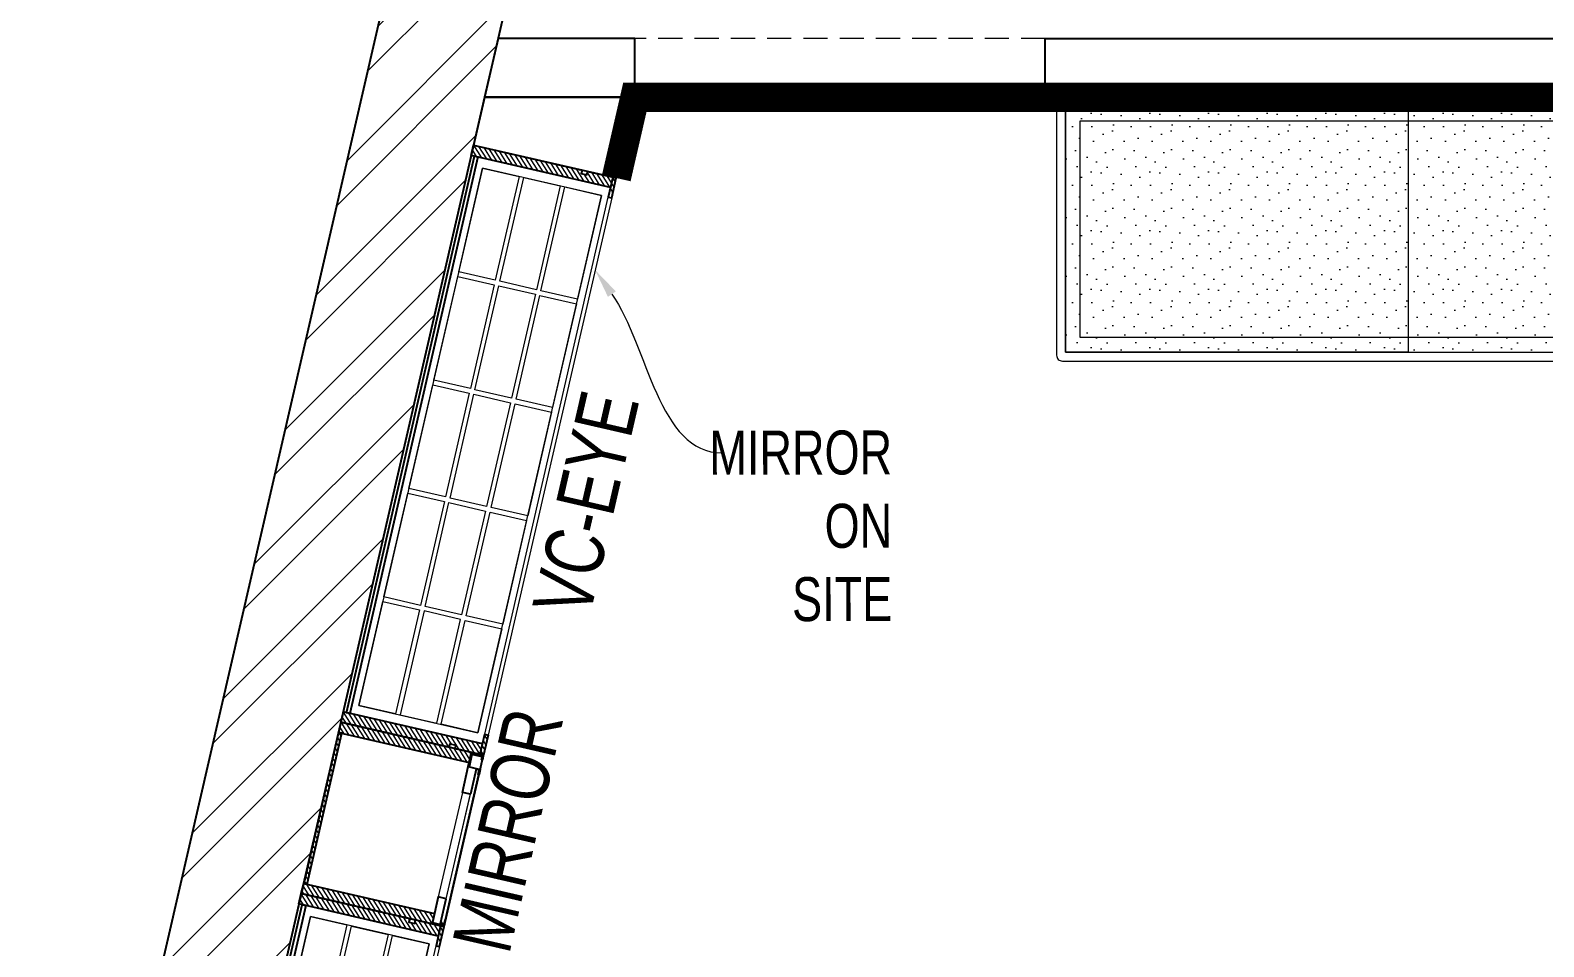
# Model space of a CAD drawing. Header units: feet. Extents: x 3164909 to 3172211, y -5464209 to -5452594.
# Drawn here: x 3164921 to 3167503, y -5456407 to -5454844 of the extents above; entities that cross this region are included whole.
import ezdxf
from ezdxf import colors
from ezdxf.entities.mleader import LeaderData, LeaderLine
from ezdxf.math import Vec2, Vec3

# ---------------------------------------------------------------- set-up
doc = ezdxf.new("R2010")
doc.units = ezdxf.units.FT
doc.header["$LTSCALE"] = 33
doc.header["$MEASUREMENT"] = 0
for name, pattern in [('a_p6_plan_L18$0$HIDDEN', [0.375, 0.25, -0.125]), ('ACAD_ISO03W100', [30, 12, -18]), ('HIDDEN2', [4.7625, 3.175, -1.5875])]:
    doc.linetypes.add(name, pattern=pattern)
doc.layers.add('A-WALL', color=1, linetype='Continuous')
for name, color, linetype, lineweight in [('LENS-DIM', 252, 'Continuous', 5), ('LENS-HATCH', 251, 'Continuous', 5), ('LENS-PARTITION', 21, 'Continuous', 25), ('LENS-TEXT', 31, 'Continuous', 5), ('LENS_CURTAIN', 5, 'a_p6_plan_L18$0$HIDDEN', 9), ('LENS_TEXT', 31, 'Continuous', 5), ('LK-FF&E FLOOR', 1, 'Continuous', 9), ('LK-FF&E WALL', 1, 'Continuous', 9), ('LK-FLUTTED FINISH', 20, 'Continuous', 30), ('LN-ELEVATION-1', 81, 'Continuous', 25), ('LN-ELEVATION-2', 103, 'Continuous', 20), ('LN-ELEVATION-3', 125, 'Continuous', 18), ('LN-ELEVATION-4', 145, 'Continuous', 13), ('LN-ELEVATION-5', 167, 'Continuous', 5), ('LN-HATCH', 251, 'Continuous', 0), ('PLANO-TXT', 252, 'Continuous', 5)]:
    doc.layers.add(name, color=color, linetype=linetype, lineweight=lineweight)
doc.styles.add('LK TXT', font='GILC____.TTF', dxfattribs={"height": 100})
doc.styles.get("Standard").update_dxf_attribs({"font": 'GILC____.TTF'})
pattern_1 = [(45, (7858558.917, 3503823.203), (-4.4901280605, 4.4901280605), [])]

# ---------------------------------------------------------------- blocks, each defined once
blk = doc.blocks.new('2 seater bench')
at = {"layer": 'LENS-HATCH', "lineweight": 0}
h = blk.add_hatch(dxfattribs=at)
h.set_pattern_fill('STIP1', color=177, scale=100, angle=270, pattern_type=2)
h.set_pattern_definition([(270, (6617251.08, -170421.61), (100, -2e-13), [0, -100]), (270, (6617235.08, -170433.61), (100, -2e-13), [0, -100]), (270, (6617211.08, -170428.61), (100, -2e-13), [0, -100]), (270, (6617188.08, -170463.61), (100, -2e-13), [0, -100]), (270, (6617224.08, -170460.61), (100, -2e-13), [0, -100]), (270, (6617248.08, -170487.61), (100, -2e-13), [0, -100]), (270, (6617255.08, -170452.61), (100, -2e-13), [0, -100]), (270, (6617214.08, -170494.61), (100, -2e-13), [0, -100]), (270, (6617182.08, -170489.61), (100, -2e-13), [0, -100]), (270, (6617167.08, -170415.61), (100, -2e-13), [0, -100]), (270, (6617187.08, -170433.61), (100, -2e-13), [0, -100]), (270, (6617168.08, -170447.61), (100, -2e-13), [0, -100]), (270, (6617232.08, -170508.61), (100, -2e-13), [0, -100]), (270, (6617207.08, -170476.61), (100, -2e-13), [0, -100]), (270, (6617240.08, -170468.61), (100, -2e-13), [0, -100]), (270, (6617231.08, -170485.61), (100, -2e-13), [0, -100]), (270, (6617204.08, -170449.61), (100, -2e-13), [0, -100]), (270, (6617258.08, -170477.61), (100, -2e-13), [0, -100]), (270, (6617199.08, -170508.61), (100, -2e-13), [0, -100]), (270, (6617169.08, -170505.61), (100, -2e-13), [0, -100])])
h.paths.add_polyline_path([(585, 210), (0, 210), (0, -210), (585, -210)])
h.paths.add_polyline_path([(0, 245), (0, -210)])
h.paths.add_polyline_path([(-585, 210), (0, 210), (0, -210), (-585, -210)])
at = {"layer": 'LN-ELEVATION-2', "ltscale": 0.5}
for points in [[(-585, 210), (0, 210), (0, -210), (-585, -210)], [(585, 210), (0, 210), (0, -210), (585, -210)]]:
    blk.add_lwpolyline(points, close=True, dxfattribs=at)
at = {"layer": 'LN-ELEVATION-5', "ltscale": 0.5}
blk.add_lwpolyline([(590, 225), (-590, 225, 0.414214), (-600, 215), (-600, -215, 0.414214), (-590, -225), (590, -225, 0.414214), (600, -215), (600, 215, 0.414214)], format="xyb", close=True, dxfattribs=at)
blk.add_lwpolyline([(585, 210), (-585, 210), (-585, -210), (585, -210)], close=True, dxfattribs=at)
at = {"layer": 'LN-ELEVATION-5', "linetype": 'HIDDEN2', "ltscale": 11}
blk.add_lwpolyline([(-560, 185), (560, 185), (560, -185), (-560, -185)], close=True, dxfattribs=at)
blk = doc.blocks.new('A$C94e56fbd')
at = {"layer": 'LN-HATCH'}
h = blk.add_hatch(dxfattribs=at)
h.set_pattern_fill('ANSI32', color=256, scale=333, angle=180)
h.set_pattern_definition([(225, (-5864106.86, 5280898.62), (88.2999593, -88.2999593), []), (225, (-5864165.73, 5280898.62), (88.2999593, -88.2999593), [])])
h.paths.add_polyline_path([(1932.9, -3953.6), (1695.1, -3953.6), (1667.4, -4501.9), (1917.4, -4501.9)])
h.paths.add_polyline_path([(1648.5, 5281), (54.1, 5359), (21.1, 5110.3), (1604.6, 5032.8)])
h.paths.add_polyline_path([(-168.1, 5357.3), (-2895.3, 5718.9), (-2895.3, 5466.7), (-200.9, 5109.5)])
h.paths.add_polyline_path([(-3035.3, 5326.7), (-3245.3, 5326.7), (-4256.5, 933), (-4046.5, 933)])
h.paths.add_polyline_path([(-4056.5, 653), (-4256.5, 653), (-4256.5, -1251), (-4056.5, -1251)])
h.paths.add_polyline_path([(-4006.5, -3682), (-4256.5, -3682), (-4256.5, -4901), (-4006.5, -4901)])
h.paths.add_polyline_path([(2592.5, 4320.1), (2837.3, 4269.2), (2958.8, 4854), (2703.4, 4854)])
h.paths.add_polyline_path([(2188, 1144.3), (1943.2, 1195.2), (1832.3, 661.3), (2129.1, 661.3), (2145.2, 938.6)])
h.paths.add_polyline_path([(2187.3, 2370.1), (2432.1, 2319.2), (2593.1, 3094.3), (2348.4, 3145.2)])
h.paths.add_polyline_path([(2021.8, -1175.3), (1772.3, -1160.7), (1752.2, -1504.8), (2002.6, -1504.8)])
h.paths.add_polyline_path([(1842.2, 37.2), (2091.8, 22.7), (2112.7, 381.3), (1862.3, 381.3)])
h.paths.add_polyline_path([(1950.4, -3335.9), (1705.6, -3328.9), (1695.1, -3673.6), (1940.8, -3673.6)])
h.paths.add_polyline_path([(-4256.5, -1866.5), (-4046.5, -1866.5), (-4046.5, -1531), (-4256.5, -1531)])
h.paths.add_polyline_path([(-4046.5, -3066.5), (-4256.5, -3066.5), (-4256.5, -3402), (-4046.5, -3402)])
at = {"layer": 'A-WALL'}
for p, q in [((-3147.4, 5752.3), (-4256.5, 933)), ((-3035.3, 5326.7), (-4046.5, 933))]:
    blk.add_line(p, q, dxfattribs=at)
blk = doc.blocks.new('VC HD 1010')
at = {"layer": 'LN-HATCH', "ltscale": 0.5}
h = blk.add_hatch(dxfattribs=at)
h.set_pattern_fill('ANSI31', color=256, scale=2)
h.set_pattern_definition([(45, (3761554.586, 1795022.936), (-4.490128061, 4.490128061), [])])
h.paths.add_polyline_path([(-505.2, 24), (-505.2, -166), (-499.2, -166), (-499.2, -176), (-505.2, -176), (-505.2, -220), (-487.2, -220), (-487.2, 24)])
h = blk.add_hatch(dxfattribs=at)
h.set_pattern_fill('ANSI31', color=256, scale=2)
h.set_pattern_definition(pattern_1)
h.paths.add_polyline_path([(504.8, 24), (504.8, -166), (498.8, -166), (498.8, -176), (504.8, -176), (504.8, -220), (486.8, -220), (486.8, 24)])
h = blk.add_hatch(dxfattribs=at)
h.set_pattern_fill('ANSI31', color=256, scale=2)
h.set_pattern_definition([(45, (7858741.917, 3503823.203), (-4.4901280605, 4.4901280605), [])])
h.paths.add_polyline_path([(-470.2, -220), (-470.2, -226), (-505.2, -226), (-505.2, -220)])
h = blk.add_hatch(dxfattribs=at)
h.set_pattern_fill('ANSI31', color=256, scale=2)
h.set_pattern_definition(pattern_1)
h.paths.add_polyline_path([(476.8, -220), (476.8, -226), (511.8, -226), (511.8, -220)])
at = {"layer": 'LN-ELEVATION-1', "ltscale": 0.5}
for points in [[(-505.2, 24), (-505.2, -166), (-499.2, -166), (-499.2, -176), (-505.2, -176), (-505.2, -220), (-487.2, -220), (-487.2, 24)], [(486.8, 12), (-487.2, 12), (-487.2, 18), (486.8, 18)], [(504.8, 24), (504.8, -166), (498.8, -166), (498.8, -176), (504.8, -176), (504.8, -220), (486.8, -220), (486.8, 24)], [(-470.2, -220), (-470.2, -226), (-505.2, -226), (-505.2, -220)], [(469.8, -220), (469.8, -226), (504.8, -226), (504.8, -220)]]:
    blk.add_lwpolyline(points, close=True, dxfattribs=at)
at = {"layer": 'LN-ELEVATION-2', "ltscale": 0.5}
blk.add_lwpolyline([(470.2, 0), (-470.2, 0), (-470.2, -208), (470.2, -208)], close=True, dxfattribs=at)
at = {"layer": 'LN-ELEVATION-3', "ltscale": 0.5}
for p, q in [((-487.2, 24), (486.8, 24)), ((-470.2, -220), (469.8, -220)), ((469.8, -226), (-470.2, -226))]:
    blk.add_line(p, q, dxfattribs=at)
for points in [[(-470.2, 0), (-288.5, 0), (-288.5, -64), (-470.2, -64)], [(-280.5, 0), (-98.8, 0), (-98.8, -64), (-280.5, -64)], [(-90.8, 0), (90.8, 0), (90.8, -64), (-90.8, -64)], [(98.8, 0), (280.5, 0), (280.5, -64), (98.8, -64)], [(288.5, 0), (470.2, 0), (470.2, -64), (288.5, -64)], [(-470.2, -136), (-288.5, -136), (-288.5, -72), (-470.2, -72)], [(-280.5, -72), (-98.8, -72), (-98.8, -136), (-280.5, -136)], [(-90.8, -72), (90.8, -72), (90.8, -136), (-90.8, -136)], [(98.8, -72), (280.5, -72), (280.5, -136), (98.8, -136)], [(288.5, -72), (470.2, -72), (470.2, -136), (288.5, -136)], [(-470.2, -144), (-288.5, -144), (-288.5, -208), (-470.2, -208)], [(-280.5, -144), (-98.8, -144), (-98.8, -208), (-280.5, -208)], [(-90.8, -144), (90.8, -144), (90.8, -208), (-90.8, -208)], [(98.8, -144), (280.5, -144), (280.5, -208), (98.8, -208)], [(288.5, -144), (470.2, -144), (470.2, -208), (288.5, -208)]]:
    blk.add_lwpolyline(points, close=True, dxfattribs=at)
blk = doc.blocks.new('MIRROR')
at = {"layer": 'LN-HATCH', "ltscale": 0.5}
h = blk.add_hatch(dxfattribs=at)
h.set_pattern_fill('ANSI31', color=256, scale=2)
h.set_pattern_definition([(45, (4060433.7416, 1708720.787), (-4.4901280605, 4.4901280605), [])])
h.paths.add_polyline_path([(212.9, 101.3), (230.9, 101.3), (230.9, -127.7), (212.9, -127.7)])
h.paths.add_polyline_path([(230.9, 95.3), (494.9, 95.3), (494.9, 101.3), (230.9, 101.3)])
h.paths.add_polyline_path([(512.9, 101.3), (494.9, 101.3), (494.9, -127.7), (512.9, -127.7)])
at = {"layer": 'Defpoints'}
blk.add_lwpolyline([(512.9, 101.3), (212.9, 101.3), (212.9, -148.7), (512.9, -148.7)], close=True, dxfattribs=at)
at = {"layer": 'LN-ELEVATION-1'}
for points in [[(212.9, 101.3), (230.9, 101.3), (230.9, -127.7), (212.9, -127.7)], [(230.9, 95.3), (494.9, 95.3), (494.9, 101.3), (230.9, 101.3)], [(512.9, 101.3), (494.9, 101.3), (494.9, -127.7), (512.9, -127.7)], [(259.9, -141.7), (259.9, -127.7), (214.9, -127.7), (214.9, -148.7), (223.9, -148.7), (223.9, -147.2), (216.4, -147.2), (216.4, -141.7)], [(442.9, -141.7), (442.9, -127.7), (487.9, -127.7), (487.9, -148.7), (478.9, -148.7), (478.9, -147.2), (486.4, -147.2), (486.4, -141.7)], [(504.9, -148.7), (504.9, -147.2), (509.4, -147.2), (509.4, -129.2), (487.9, -129.2), (487.9, -127.7), (510.9, -127.7), (510.9, -148.7)]]:
    blk.add_lwpolyline(points, close=True, dxfattribs=at)
at = {"layer": 'LN-ELEVATION-2'}
blk.add_lwpolyline([(259.9, -141.7), (442.9, -141.7), (442.9, -127.7), (259.9, -127.7)], close=True, dxfattribs=at)
at = {"layer": 'LN-ELEVATION-2', "color": 4, "lineweight": 0}
blk.add_lwpolyline([(216.4, -141.7), (486.4, -141.7), (486.4, -147.2), (216.4, -147.2)], close=True, dxfattribs=at)
at = {"layer": 'LN-ELEVATION-4', "ltscale": 0.5}
blk.add_line((478.9, -148.7), (223.9, -148.7), dxfattribs=at)

msp = doc.modelspace()

# ---------------------------------------------------------------- linework, layer by layer
at = {"layer": 'LENS-PARTITION'}
for points in [[(3165952.5, -5454858.5), (3165719, -5454858.5), (3165695.9, -5454958.5), (3165952.5, -5454958.5)], [(3166652.5, -5454858.5), (3168752.4, -5454858.5), (3168752.4, -5454958.5), (3166652.5, -5454958.5)], [(3165952.5, -5454958.5), (3165695.9, -5454958.5), (3165677.2, -5455040.1), (3165911, -5455093.9), (3165920.8, -5455096.2)]]:
    msp.add_lwpolyline(points, close=True, dxfattribs=at)
at = {"layer": 'LENS_CURTAIN', "ltscale": 5}
msp.add_lwpolyline([(3166652.5, -5454858.5), (3165952.5, -5454858.5), (3165952.5, -5454958.5), (3166652.5, -5454958.5)], close=True, dxfattribs=at)
at = {"layer": 'LK-FLUTTED FINISH', "linetype": 'ACAD_ISO03W100', "ltscale": 0.05, "const_width": 50}
msp.add_lwpolyline([(3168752.4, -5454958.5), (3165952.5, -5454958.5), (3165920.8, -5455096.2)], dxfattribs=at)

# ---------------------------------------------------------------- block references
at = {"layer": 'LENS-DIM', "color": 2}
msp.add_blockref('A$C94e56fbd', (3169177.5, -5458346.1), dxfattribs=at)
at = {"layer": 'LK-FF&E FLOOR'}
msp.add_blockref('2 seater bench', (3167271.9, -5455183.5), dxfattribs=at)
at = {"layer": 'LK-FF&E WALL'}
for name, p, rotation in [('VC HD 1010', (3165587.3, -5455537.4), 77.03979573666074), ('MIRROR', (3165434.4, -5456547), 77.0397957368572), ('VC HD 1010', (3165293.5, -5456814.1), 77.03979573666074)]:
    msp.add_blockref(name, p, dxfattribs=dict(at, rotation=rotation))

# ---------------------------------------------------------------- texts
at = {"layer": 'LENS_TEXT', "linetype": 'Continuous', "ltscale": 3, "insert": (3165736.4, -5456208.8), "char_height": 100, "width": 324.474, "attachment_point": 5, "rotation": 77.0398, "style": 'LK TXT'}
msp.add_mtext('{\\C7;MIRROR}', dxfattribs=at)
at = {"layer": 'PLANO-TXT', "linetype": 'Continuous', "ltscale": 3, "insert": (3165869.4, -5455651.2), "char_height": 100, "width": 244.677, "attachment_point": 5, "rotation": 77.0398, "style": 'LK TXT'}
msp.add_mtext('VC-EYE', dxfattribs=at)

# ---------------------------------------------------------------- leaders
at = {"layer": 'LENS-TEXT', "color": 0, "linetype": 'Continuous', "ltscale": 3}
ml = msp.add_multileader_mtext('Standard', dxfattribs=at)
ml.set_content('\\pxqr,t3;{\\C0;MIRROR ON SITE}', color=1)
ml.set_leader_properties(color=256, linetype='ByLayer', lineweight=-1)
ml.build(insert=Vec2(0, 0))
ml.multileader.update_dxf_attribs({"leader_type": 2, "dogleg_length": 0.36, "arrow_head_size": 50})
ctx = ml.context
ctx.base_point, ctx.char_height, ctx.arrow_head_size, ctx.landing_gap_size, ctx.plane_origin, ctx.plane_x_axis, ctx.plane_y_axis = Vec3(3166101.7, -5455565.1), 75, 50, 0.09, Vec3(3172402.3, -5454068.9), Vec3(0.999999, 0.001097), Vec3(-0.001097, 0.999999)
notes = []
notes.append((ctx, [(1, (1, 1, 0), (3166101.3, -5455565.1), (0.999999, 0.001097), 0.36, [(1, [(3165884.7, -5455253.2)], 0, [])])]))
ctx.mtext.insert, ctx.mtext.text_direction, ctx.mtext.rotation, ctx.mtext.width, ctx.mtext.flow_direction = Vec3(3166101.7, -5455527.1), Vec3(0.999999, 0.001097), 0.001097, 289.544, 5
for ctx, leaders in notes:
    for number, flags, end, landing, length, lines in leaders:
        leader = LeaderData()
        leader.index, (leader.has_last_leader_line, leader.has_dogleg_vector, leader.attachment_direction) = number, flags
        leader.last_leader_point, leader.dogleg_vector, leader.dogleg_length = Vec3(end), Vec3(landing), length
        for number, points, colour, breaks in lines:
            line = LeaderLine()
            line.index, line.vertices, line.color, line.breaks = number, Vec3.list(points), colors.encode_raw_color(colour), breaks
            leader.lines.append(line)
        ctx.leaders.append(leader)

doc.saveas('drawing.dxf')
